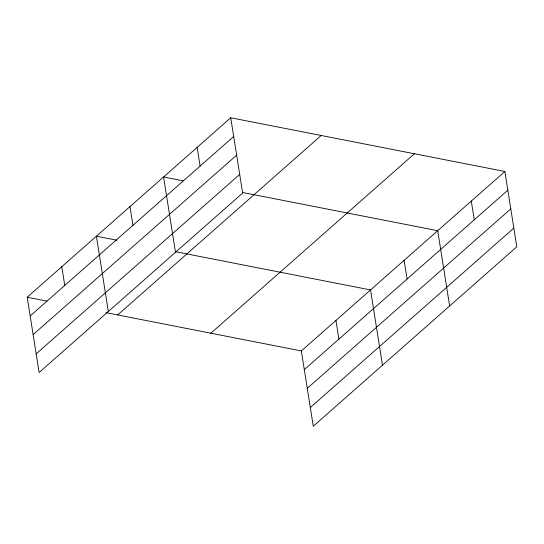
<?xml version="1.0" encoding="UTF-8"?>
<svg xmlns="http://www.w3.org/2000/svg" width="544" height="544" viewBox="0 0 544 544"><rect width="100%" height="100%" fill="white"/><g stroke="black" fill="none" stroke-linecap="round" stroke-linejoin="round"><path stroke-width="0.82" d="M230.731 117.769L242.658 193.066L39.127 372.518L27.2 297.221L230.731 117.769L504.873 171.482L516.8 246.779L313.269 426.231L301.342 350.934L504.873 171.482M30.165 315.928L233.696 136.476M33.123 334.601L236.654 155.149M36.169 353.845L239.7 174.386M117.667 314.949L321.198 135.497M210.875 333.214L414.406 153.755M304.307 369.641L507.838 190.189M307.265 388.321L510.796 208.862M310.311 407.558L513.842 228.106M183.301 180.853L163.567 176.99L175.494 252.28M242.522 192.46L437.709 230.704L449.636 306M116.96 240.237L96.404 236.205L108.324 311.501M175.352 251.675L370.546 289.925L382.473 365.221M27.2 297.221L46.94 301.09M106.155 312.691L301.342 350.934M471.294 201.09L474.252 219.803M404.124 260.311L407.089 279.018M335.94 320.43L338.905 339.136M197.146 147.376L200.11 166.083M129.982 206.598L132.947 225.304M61.798 266.716L64.763 285.423"/></g></svg>
